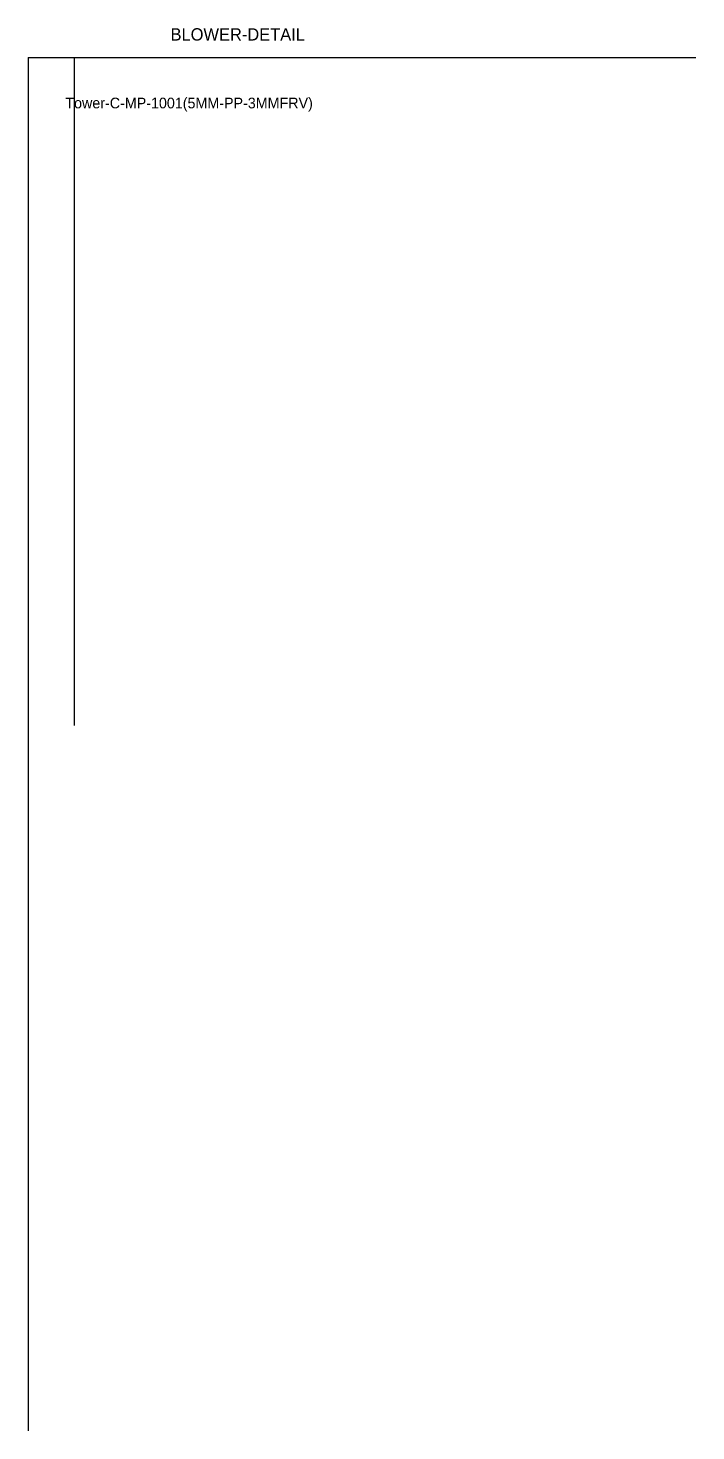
# Model space of a CAD drawing. Header units: inches. Extents: x -36349 to 130474, y -1458 to 49216.
# Drawn here: x 125970 to 130474, y 28706 to 38163 of the extents above; entities that cross this region are included whole.
import ezdxf

# ---------------------------------------------------------------- set-up
doc = ezdxf.new("R2010")
doc.units = ezdxf.units.IN
doc.header["$MEASUREMENT"] = 0
doc.layers.add('BOUN', color=4, linetype='Continuous')
doc.layers.add('LINE NO', color=7, linetype='Continuous')

msp = doc.modelspace()

# ---------------------------------------------------------------- linework, layer by layer
at = {"color": 0}
msp.add_line((125970, 37964.7), (125970, 28706.3), dxfattribs=at)
at = {"layer": 'BOUN', "color": 0}
for p, q in [((125970, 37964.7), (130473.8, 37964.7)), ((126280.6, 37964.7), (126280.6, 33462.4))]:
    msp.add_line(p, q, dxfattribs=at)

# ---------------------------------------------------------------- texts
at = {"insert": (126930.9, 38161.6), "char_height": 82.944, "attachment_point": 1}
msp.add_mtext_dynamic_manual_height_columns('BLOWER-DETAIL', width=5.598, gutter_width=1, heights=[0], dxfattribs=at)
at = {"layer": 'LINE NO', "color": 4, "linetype": 'ByBlock', "insert": (126221.5, 37693.6), "char_height": 72, "attachment_point": 1}
msp.add_mtext('Tower-C-MP-1001(5MM-PP-3MMFRV) ', dxfattribs=at)

doc.saveas('drawing.dxf')
